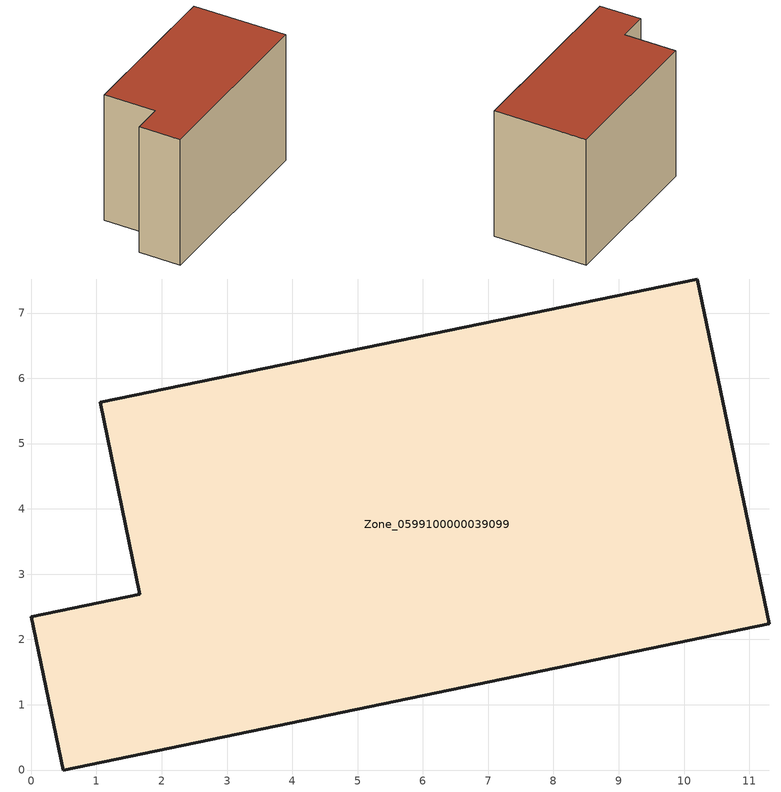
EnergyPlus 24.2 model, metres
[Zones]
Zone_0599100000039099
 floor ground (C_G): 0,2.35 1.66,2.69 1.05,5.63 10.21,7.52 11.31,2.24 0.49,0 z0
 wall outside (C_F): 1.66,2.69 0,2.35 0.49,0 11.31,2.24 10.21,7.52 1.05,5.63 1.66,2.69 z0:7.71
 roof outside (C_R): 10.21,7.52 1.05,5.63 1.66,2.69 0,2.35 0.49,0 11.31,2.24 z7.71
[BUILDING]
Pand.0599100000039099: North Axis=0; Terrain=City; Loads Convergence Tolerance Value=0.04; Temperature Convergence Tolerance Value=0.4; Solar Distribution=FullExterior; Maximum Number of Warmup Days=25; Minimum Number of Warmup Days=1
[Site:Location]
Rotterdam.The.Hague.AP_ZH_NLD Design_Conditions: Latitude=51.96; Longitude=4.45; Time Zone=1; Elevation=-4.5
[SITE:GROUNDTEMPERATURE:BUILDINGSURFACE]
18, 18, 18, 18, 18, 18, 18, 18, 18, 18, 18, 18
[MATERIAL] Thermal Absorptance=0.9; Solar Absorptance=0.7; Visible Absorptance=0.7
Name | Roughness | Thickness | Conductivity | Density | Specific Heat
G.TI.1975-1991 | MediumSmooth | 0.15 | 0.288461 | 540 | 1210
F.TI.1975-1991 | Rough | 0.3 | 0.230769 | 1920 | 840
R.TI.1975-1991 | MediumRough | 0.2 | 0.153846 | 1500 | 1000
[CONSTRUCTION]
C_G: G.TI.1975-1991
C_F: F.TI.1975-1991
C_R: R.TI.1975-1991
[ZONE]
Zone_0599100000039099: Type=1; Multiplier=1; Ceiling Height=Autocalculate; Volume=Autocalculate; Floor Area=autocalculate; Part of Total Floor Area=Yes
[ZONEINFILTRATION:DESIGNFLOWRATE]
Infil_Zone_0599100000039099: Zone or ZoneList or Space or SpaceList=Zone_0599100000039099; Schedule=AlwaysOn; Design Flow Rate Calculation Method=Flow/Area; Flow Rate per Floor Area=0.003; Constant Term Coefficient=1; Temperature Term Coefficient=0; Velocity Term Coefficient=0; Velocity Squared Term Coefficient=0
[HVACTEMPLATE:ZONE:IDEALLOADSAIRSYSTEM]
Zone_0599100000039099: Maximum Heating Supply Air Temperature=50; Minimum Cooling Supply Air Temperature=13; Maximum Heating Supply Air Humidity Ratio=0.0156; Minimum Cooling Supply Air Humidity Ratio=0.0077; Heating Limit=NoLimit; Cooling Limit=NoLimit; Dehumidification Control Type=ConstantSensibleHeatRatio; Cooling Sensible Heat Ratio=0.7; Dehumidification Setpoint=60; Humidification Control Type=None; Humidification Setpoint=30; Outdoor Air Method=None; Outdoor Air Flow Rate per Person=0.00944; Outdoor Air Flow Rate per Zone Floor Area=0; Outdoor Air Flow Rate per Zone=0; Demand Controlled Ventilation Type=None; Outdoor Air Economizer Type=NoEconomizer; Heat Recovery Type=None; Sensible Heat Recovery Effectiveness=0.7; Latent Heat Recovery Effectiveness=0.65
[ZONECONTROL:THERMOSTAT]
ThermostatControl_Zone_0599100000039099: Zone or ZoneList=Zone_0599100000039099; Control Type Schedule=DualSetpointControlType; Control 1=Thermostat_Zone_0599100000039099; Temperature Difference Between Cutout And Setpoint=0
[THERMOSTATSETPOINT:DUALSETPOINT]
Thermostat_Zone_0599100000039099: Heating Setpoint Temperature Schedule=HeatingSetpoint_Zone_0599100000039099; Cooling Setpoint Temperature Schedule=CoolingSetpoint_Zone_0599100000039099
[SCHEDULE:COMPACT]
HeatingSetpoint_Zone_0599100000039099: Through: 12/31, For: AllDays, Until: 24:00, 21
CoolingSetpoint_Zone_0599100000039099: Through: 12/31, For: AllDays, Until: 24:00, 24
DualSetpointControlType: Through: 12/31, For: AllDays, Until: 24:00, 4
AlwaysOn: Through: 12/31, For: AllDays, Until: 24:00, 1
